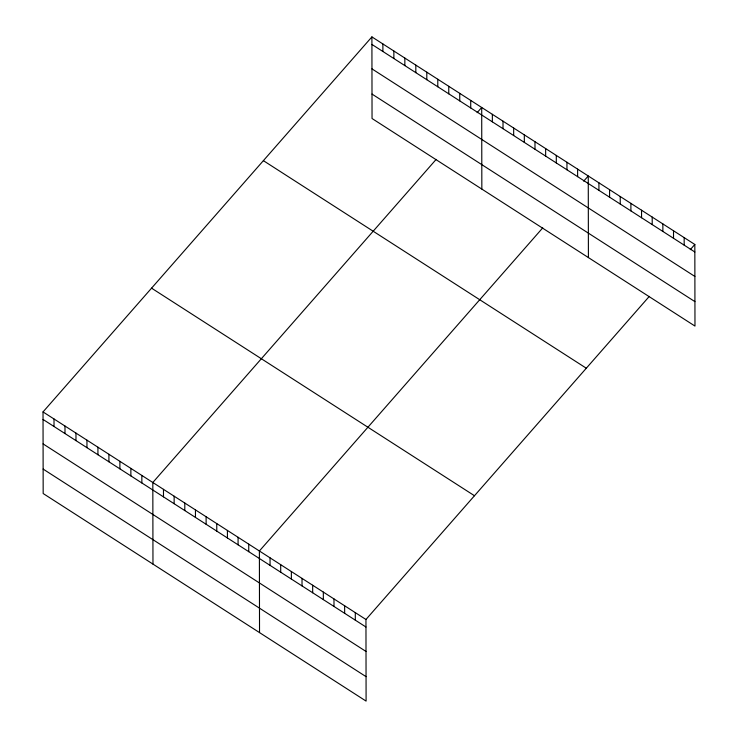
<?xml version="1.0" encoding="UTF-8"?>
<svg xmlns="http://www.w3.org/2000/svg" width="738" height="738" viewBox="0 0 738 738"><rect width="100%" height="100%" fill="white"/><g stroke="black" fill="none" stroke-linecap="round" stroke-linejoin="round"><path stroke-width="1.11" d="M649.292 296.39L365.956 619.486L366.094 701.1L43.173 493.528L43.025 411.924L371.906 36.9L694.827 244.472L694.975 326.076L372.044 118.514L371.906 36.9M436.158 159.399L152.821 482.495L152.969 564.109M477.145 112.665L481.702 107.471L481.84 189.085M542.725 227.894L259.389 550.991L259.527 632.604M583.712 181.161L588.26 175.967L588.407 257.58M690.279 249.656L694.827 244.472M371.915 44.428L694.845 251.999M371.961 68.874L694.882 276.446M372.007 94.067L694.928 301.63M263.374 160.653L586.304 368.225M151.558 288.161L474.479 495.733M43.025 411.924L365.956 619.486M43.044 419.452L365.965 627.014M43.081 443.898L366.011 651.46M43.127 469.082L366.057 676.654M684.172 237.618L684.181 245.145M673.517 230.773L673.526 238.3M662.862 223.918L662.872 231.446M652.198 217.073L652.217 224.601M641.543 210.219L641.562 217.747M630.889 203.365L630.907 210.902M620.234 196.52L620.243 204.048M609.579 189.666L609.588 197.203M598.924 182.821L598.933 190.349M577.605 169.122L577.623 176.65M566.95 162.268L566.959 169.805M556.295 155.423L556.304 162.95M545.64 148.569L545.65 156.105M534.976 141.724L534.995 149.251M524.321 134.869L524.34 142.397M513.666 128.025L513.685 135.552M503.012 121.17L503.021 128.698M492.357 114.325L492.366 121.853M470.715 100.414L470.733 107.942M459.737 93.357L459.756 100.885M448.759 86.3L448.769 93.827M437.782 79.243L437.791 86.77M426.804 72.186L426.813 79.713M415.817 65.128L415.835 72.656M404.839 58.071L404.858 65.599M393.861 51.014L393.88 58.542M382.884 43.957L382.893 51.485M355.301 612.641L355.31 620.169M344.637 605.787L344.655 613.315M333.982 598.942L334 606.47M323.327 592.088L323.345 599.616M312.672 585.243L312.681 592.771M302.017 578.389L302.026 585.917M291.362 571.535L291.372 579.072M280.698 564.69L280.717 572.218M270.043 557.836L270.062 565.373M248.734 544.137L248.743 551.673M238.079 537.292L238.088 544.819M227.415 530.438L227.433 537.974M216.76 523.593L216.778 531.12M206.105 516.738L206.123 524.275M195.45 509.893L195.459 517.421M184.795 503.039L184.804 510.567M174.14 496.194L174.15 503.722M163.476 489.34L163.495 496.868M141.844 475.438L141.853 482.966M130.866 468.381L130.875 475.909M119.888 461.324L119.897 468.851M108.901 454.267L108.92 461.794M97.923 447.21L97.942 454.737M86.946 440.152L86.964 447.68M75.968 433.095L75.977 440.623M64.99 426.038L64.999 433.566M54.012 418.981L54.022 426.509"/></g></svg>
